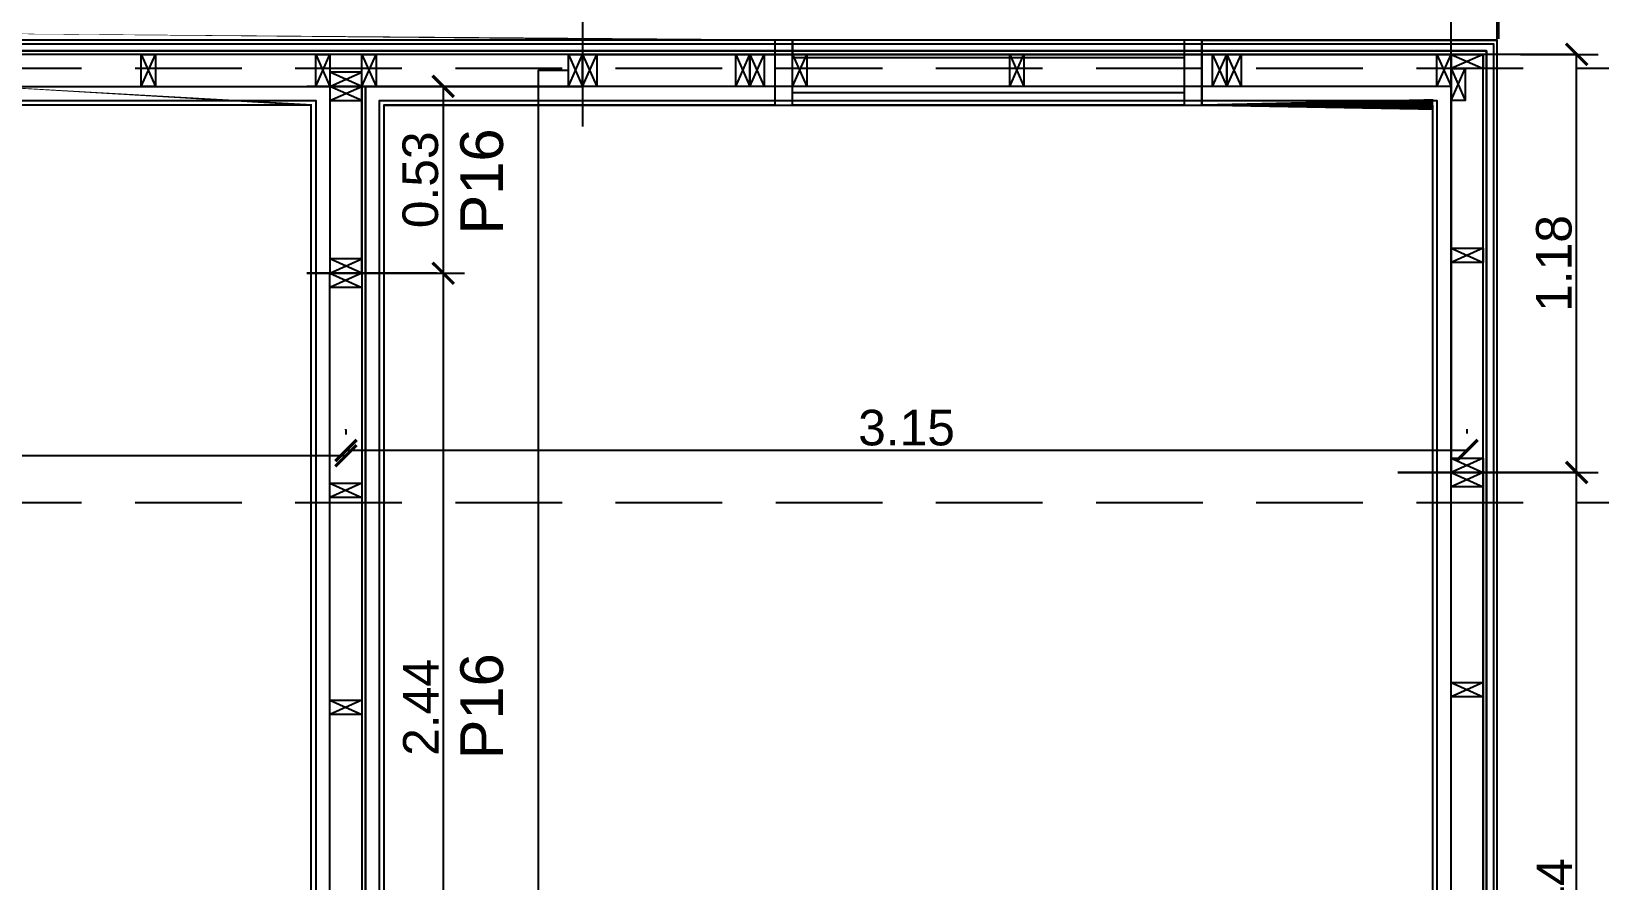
# Model space of a CAD drawing. Header units: millimetres. Extents: x 2924 to 3297, y 1496 to 1704.
# Drawn here: x 3254.22 to 3258.626, y 1566.116 to 1568.502 of the extents above; entities that cross this region are included whole.
import ezdxf

# ---------------------------------------------------------------- set-up
doc = ezdxf.new("R2010")
doc.units = ezdxf.units.MM
doc.header["$PDMODE"] = 35
doc.linetypes.add('CONTINUA', pattern=[200, 100, 100])
doc.linetypes.add('DASHED', pattern=[0.75, 0.5, -0.25])
doc.layers.get('Defpoints').update_dxf_attribs({"color": 230})
for name, color, linetype in [('P0-PROYECCION', 7, 'Continuous'), ('P1- OSB', 7, 'Continuous'), ('P1-CARPINTERIAS', 7, 'Continuous'), ('P1-COTAS', 7, 'Continuous'), ('P1-DURLOK INTERIOR', 7, 'Continuous'), ('P1-ESTRUCTURAS', 7, 'Continuous'), ('P1-LISTON 2CM', 7, 'Continuous'), ('P1-LISTON 4CM', 7, 'Continuous'), ('P1-MAMPOSTERIA LADRILLO', 7, 'Continuous'), ('P1-MUROS', 7, 'Continuous'), ('P1-PANEL', 7, 'Continuous'), ('P1-SUPERBOARD', 7, 'Continuous'), ('P1-TEXTOS', 7, 'Continuous'), ('PT-MUROS', 7, 'Continuous')]:
    doc.layers.add(name, color=color, linetype=linetype)
doc.styles.add('Arial02.5', font='arial.ttf', dxfattribs={"width": 0.8, "height": 0.025})
doc.styles.add('Arial10', font='arial.ttf', dxfattribs={"height": 0.1})
doc.dimstyles.new('COTA-1-50', dxfattribs={"dimtxt": 0.1, "dimasz": 0.06, "dimexe": 0.06, "dimexo": 0.15, "dimgap": 0.0125, "dimtad": 1, "dimzin": 0, "dimdsep": 46, "dimtxsty": 'Arial10', "dimblk1": 'ARCHTICK', "dimblk2": 'ARCHTICK', "dimsah": 1, "dimcen": 0.09, "dimclrd": 7, "dimclre": 7, "dimclrt": 7, "dimazin": 0, "dimtfac": 1, "dimtofl": 0, "dimtmove": 2, "dimatfit": 3, "dimldrblk": 'ARCHTICK', "dimfxl": 0, "dimtolj": 1, "dimtzin": 0, "dimarcsym": 0})

# ---------------------------------------------------------------- blocks, each defined once
blk = doc.blocks.new('A$C1afa53f3')
at = {"color": 0}
blk.add_lwpolyline([(0.09000000000014552, 2.440000000000055), (0.09000000000014552, 0), (0, 0), (0, 2.440000000000055)], close=True, dxfattribs=at)
for points in [[(0.09000000000014552, 2.440000000000055), (0.09000000000014552, 2.400000000000091), (0, 2.400000000000091), (0, 2.440000000000055), (0.09000000000014552, 2.440000000000055), (0, 2.400000000000091), (0, 2.440000000000055), (0.09000000000014552, 2.400000000000091)], [(0.09000000000014552, 1.849999999999682), (0.09000000000014552, 1.809999999999718), (0, 1.809999999999718), (0, 1.849999999999682), (0.09000000000014552, 1.849999999999682), (0, 1.809999999999718), (0, 1.849999999999682), (0.09000000000014552, 1.809999999999718)], [(0.09000000000014552, 1.240000000000009), (0.09000000000014552, 1.200000000000045), (0, 1.200000000000045), (0, 1.240000000000009), (0.09000000000014552, 1.240000000000009), (0, 1.200000000000045), (0, 1.240000000000009), (0.09000000000014552, 1.200000000000045)], [(0.09000000000014552, 0.6299999999998818), (0.09000000000014552, 0.5899999999999181), (0, 0.5899999999999181), (0, 0.6299999999998818), (0.09000000000014552, 0.6299999999998818), (0, 0.5899999999999181), (0, 0.6299999999998818), (0.09000000000014552, 0.5899999999999181)], [(0.09000000000014552, 0.03999999999996362), (0.09000000000014552, 0), (0, 0), (0, 0.03999999999996362), (0.09000000000014552, 0.03999999999996362), (0, 0), (0, 0.03999999999996362), (0.09000000000014552, 0)]]:
    blk.add_lwpolyline(points, dxfattribs=at)
blk = doc.blocks.new('A$C362a10e8')
at = {"color": 0}
blk.add_lwpolyline([(0.09000000000014552, 0), (0.09000000000014552, 0.5250017567645955), (0, 0.5250017567645955), (0, 0)], close=True, dxfattribs=at)
for points in [[(0.09000000000014552, 0.4850017567646319), (0.09000000000014552, 0.5250017567645955), (0, 0.5250017567645955), (0, 0.4850017567646319), (0.09000000000014552, 0.4850017567646319), (0, 0.5250017567645955), (0, 0.4850017567646319), (0.09000000000014552, 0.5250017567645955)], [(0.09000000000014552, 0), (0.09000000000014552, 0.03999999999996362), (0, 0.03999999999996362), (0, 0), (0.09000000000014552, 0), (0, 0.03999999999996362), (0, 0), (0.09000000000014552, 0.03999999999996362)]]:
    blk.add_lwpolyline(points, dxfattribs=at)
blk = doc.blocks.new('A$C257d83ad')
at = {"color": 0}
for points in [[(0.09000000000605723, 2.440000000007785), (0.09000000000605723, 2.400000000007822), (5.911715561524034e-12, 2.400000000007822), (5.911715561524034e-12, 2.440000000007785), (0.09000000000605723, 2.440000000007785), (5.911715561524034e-12, 2.400000000007822), (5.911715561524034e-12, 2.440000000007785), (0.09000000000605723, 2.400000000007822)], [(0.09000000002515662, 1.850000000017417), (0.09000000002515662, 1.810000000017453), (2.501110429875553e-11, 1.810000000017453), (2.501110429875553e-11, 1.850000000017417), (0.09000000002515662, 1.850000000017417), (2.501110429875553e-11, 1.810000000017453), (2.501110429875553e-11, 1.850000000017417), (0.09000000002515662, 1.810000000017453)], [(0.09000000002743036, 1.240000000008877), (0.09000000002743036, 1.200000000008913), (2.728484105318785e-11, 1.200000000008913), (2.728484105318785e-11, 1.240000000008877), (0.09000000002743036, 1.240000000008877), (2.728484105318785e-11, 1.200000000008913), (2.728484105318785e-11, 1.240000000008877), (0.09000000002743036, 1.200000000008913)], [(0.09000000000196451, 0.720000000000482), (0.09000000000196451, 0.6800000000005184), (1.818989403545856e-12, 0.6800000000005184), (1.818989403545856e-12, 0.720000000000482), (0.09000000000196451, 0.720000000000482), (1.818989403545856e-12, 0.6800000000005184), (1.818989403545856e-12, 0.720000000000482), (0.09000000000196451, 0.6800000000005184)], [(0.09000000000014552, 0.6799999999998363), (0.09000000000014552, 0.6399999999998727), (0, 0.6399999999998727), (0, 0.6799999999998363), (0.09000000000014552, 0.6799999999998363), (0, 0.6399999999998727), (0, 0.6799999999998363), (0.09000000000014552, 0.6399999999998727)], [(0.09000000004243702, 0.07999999999992724), (0.09000000004243702, 0.03999999999996362), (4.229150363244116e-11, 0.03999999999996362), (4.229150363244116e-11, 0.07999999999992724), (0.09000000004243702, 0.07999999999992724), (4.229150363244116e-11, 0.03999999999996362), (4.229150363244116e-11, 0.07999999999992724), (0.09000000004243702, 0.03999999999996362)], [(0.09000000000833097, 0.03999999999996362), (0.09000000000833097, 0), (8.185452315956354e-12, 0), (8.185452315956354e-12, 0.03999999999996362), (0.09000000000833097, 0.03999999999996362), (8.185452315956354e-12, 0), (8.185452315956354e-12, 0.03999999999996362), (0.09000000000833097, 0)]]:
    blk.add_lwpolyline(points, dxfattribs=at)
blk.add_lwpolyline([(8.185452315956354e-12, 0), (8.185452315956354e-12, 2.440000000008695), (0.09000000000833097, 2.440000000008695), (0.09000000000833097, 0)], close=True, dxfattribs=at)
blk = doc.blocks.new('A$C3c2fb31d')
at = {"color": 0}
blk.add_lwpolyline([(0.09000204020958336, 0), (0.0899989798954266, 1.175000000015643), (1.020120180328377e-06, 1.175000906783453), (0, 1.523403625469655e-11)], close=True, dxfattribs=at)
for points in [[(0.09000102012169009, 1.17500090678277), (0.09000102012169009, 1.135000906782807), (1.020121544570429e-06, 1.135000906782807), (1.020121544570429e-06, 1.17500090678277), (0.09000102012169009, 1.17500090678277), (1.020121544570429e-06, 1.135000906782807), (1.020121544570429e-06, 1.17500090678277), (0.09000102012169009, 1.135000906782807)], [(1.020121544570429e-06, 1.135000906783489), (0.04000102012150819, 1.135000906783489), (0.04000102012150819, 1.045000906783571), (1.020121544570429e-06, 1.045000906783571), (1.020121544570429e-06, 1.135000906783489), (0.04000102012150819, 1.045000906783571), (1.020121544570429e-06, 1.045000906783571), (0.04000102012150819, 1.135000906783489)], [(0.09000102013897049, 0.6300000000242107), (0.09000102013897049, 0.5900000000242471), (1.020138824969763e-06, 0.5900000000242471), (1.020138824969763e-06, 0.6300000000242107), (0.09000102013897049, 0.6300000000242107), (1.020138824969763e-06, 0.5900000000242471), (1.020138824969763e-06, 0.6300000000242107), (0.09000102013897049, 0.5900000000242471)], [(0.0900010201025907, 0.04000000000678483), (0.0900010201025907, 6.821210263296962e-12), (1.020102445181692e-06, 6.821210263296962e-12), (1.020102445181692e-06, 0.04000000000678483), (0.0900010201025907, 0.04000000000678483), (1.020102445181692e-06, 6.821210263296962e-12), (1.020102445181692e-06, 0.04000000000678483), (0.0900010201025907, 6.821210263296962e-12)]]:
    blk.add_lwpolyline(points, dxfattribs=at)
blk = doc.blocks.new('A$C9d63fc35')
at = {"color": 0}
for points in [[(3.637978807091713e-12, 0.09000090676659056), (0.0400000000036016, 0.09000090676659056), (0.0400000000036016, 9.067666724149603e-07), (3.637978807091713e-12, 9.067666724149603e-07), (3.637978807091713e-12, 0.09000090676659056), (0.0400000000036016, 9.067666724149603e-07), (3.637978807091713e-12, 9.067666724149603e-07), (0.0400000000036016, 0.09000090676659056)], [(0.4299947881954722, 0.09000090676659056), (0.4699947881954358, 0.09000090676659056), (0.4699947881954358, 9.067666724149603e-07), (0.4299947881954722, 9.067666724149603e-07), (0.4299947881954722, 0.09000090676659056), (0.4699947881954358, 9.067666724149603e-07), (0.4299947881954722, 9.067666724149603e-07), (0.4699947881954358, 0.09000090676659056)], [(0.4699947881954358, 0.09000090676659056), (0.5099947881953995, 0.09000090676659056), (0.5099947881953995, 9.067666724149603e-07), (0.4699947881954358, 9.067666724149603e-07), (0.4699947881954358, 0.09000090676659056), (0.5099947881953995, 9.067666724149603e-07), (0.4699947881954358, 9.067666724149603e-07), (0.5099947881953995, 0.09000090676659056)], [(1.769999596996058, 0.09000090676750006), (1.809999596996022, 0.09000090676750006), (1.809999596996022, 9.067675819096621e-07), (1.769999596996058, 9.067675819096621e-07), (1.769999596996058, 0.09000090676750006), (1.809999596996022, 9.067675819096621e-07), (1.769999596996058, 9.067675819096621e-07), (1.809999596996022, 0.09000090676750006)], [(1.809999596996022, 0.09000090676750006), (1.849999596995985, 0.09000090676750006), (1.849999596995985, 9.067675819096621e-07), (1.809999596996022, 9.067675819096621e-07), (1.809999596996022, 0.09000090676750006), (1.849999596995985, 9.067675819096621e-07), (1.809999596996022, 9.067675819096621e-07), (1.849999596995985, 0.09000090676750006)], [(2.400000000004184, 0.09000090676704531), (2.440000000004147, 0.09000090676704531), (2.440000000004147, 9.067671271623112e-07), (2.400000000004184, 9.067671271623112e-07), (2.400000000004184, 0.09000090676704531), (2.440000000004147, 9.067671271623112e-07), (2.400000000004184, 9.067671271623112e-07), (2.440000000004147, 0.09000090676704531)]]:
    blk.add_lwpolyline(points, dxfattribs=at)
blk.add_lwpolyline([(2.440000000000055, 0.09000090676704531), (2.440000000000055, 9.067671271623112e-07), (0, 9.067671271623112e-07), (0, 0.09000090676704531)], close=True, dxfattribs=at)
at = {"color": 8}
for points in [[(0.5899995969957672, 0.08999999999991815), (0.6299995969957308, 0.08999999999991815), (0.6299995969957308, 0), (0.5899995969957672, 0), (0.5899995969957672, 0.08999999999991815), (0.6299995969957308, 0), (0.5899995969957672, 0), (0.6299995969957308, 0.08999999999991815)], [(1.200000000003456, 0.09000090676704531), (1.24000000000342, 0.09000090676704531), (1.24000000000342, 9.067671271623112e-07), (1.200000000003456, 9.067671271623112e-07), (1.200000000003456, 0.09000090676704531), (1.24000000000342, 9.067671271623112e-07), (1.200000000003456, 9.067671271623112e-07), (1.24000000000342, 0.09000090676704531)]]:
    blk.add_lwpolyline(points, dxfattribs=at)
blk = doc.blocks.new('A$Cced09996')
at = {"color": 0}
for points in [[(0, 0.09000090676727268), (0.03999999999996362, 0.09000090676727268), (0.03999999999996362, 9.067673545359867e-07), (0, 9.067673545359867e-07), (0, 0.09000090676727268), (0.03999999999996362, 9.067673545359867e-07), (0, 9.067673545359867e-07), (0.03999999999996362, 0.09000090676727268)], [(0.5899995969921292, 0.08999999999991815), (0.6299995969920928, 0.08999999999991815), (0.6299995969920928, 0), (0.5899995969921292, 0), (0.5899995969921292, 0.08999999999991815), (0.6299995969920928, 0), (0.5899995969921292, 0), (0.6299995969920928, 0.08999999999991815)], [(1.079999193985259, 0.08999999999991815), (1.119999193985223, 0.08999999999991815), (1.119999193985223, 0), (1.079999193985259, 0), (1.079999193985259, 0.08999999999991815), (1.119999193985223, 0), (1.079999193985259, 0), (1.119999193985223, 0.08999999999991815)], [(1.209997959776047, 0.08999999999991815), (1.24999795977601, 0.08999999999991815), (1.24999795977601, 0), (1.209997959776047, 0), (1.209997959776047, 0.08999999999991815), (1.24999795977601, 0), (1.209997959776047, 0), (1.24999795977601, 0.08999999999991815)], [(1.789999999999964, 0.09000090676727268), (1.829999999999927, 0.09000090676727268), (1.829999999999927, 9.067673545359867e-07), (1.789999999999964, 9.067673545359867e-07), (1.789999999999964, 0.09000090676727268), (1.829999999999927, 9.067673545359867e-07), (1.789999999999964, 9.067673545359867e-07), (1.829999999999927, 0.09000090676727268)], [(1.210000000000036, 9.067664450412849e-07), (1.210000000000036, 0.04000090676640866), (1.119999999999891, 0.04000090676640866), (1.119999999999891, 9.067664450412849e-07), (1.210000000000036, 9.067664450412849e-07), (1.119999999999891, 0.04000090676640866), (1.119999999999891, 9.067664450412849e-07), (1.210000000000036, 0.04000090676640866)]]:
    blk.add_lwpolyline(points, dxfattribs=at)
blk.add_lwpolyline([(0, 0.09000090676681793), (0, 9.067668997886358e-07), (1.829999193988442, 9.067678092833376e-07), (1.829999193988442, 0.09000090676772743)], close=True, dxfattribs=at)
blk = doc.blocks.new('_ARCHTICK')
at = {"color": 0, "linetype": 'ByBlock', "const_width": 0.15}
blk.add_lwpolyline([(-0.5, -0.5), (0.5, 0.5)], dxfattribs=at)
blk = doc.blocks.new('*D338')
at = {"layer": 'Defpoints', "color": 0, "transparency": 16777216}
for p in [(3258.253654101948, 1567.262838112752), (3258.56144972299, 1567.262838112752), (3258.25365410195, 1564.822838112745)]:
    blk.add_point(p, dxfattribs=at)
at = {"layer": 'P1-COTAS', "color": 7, "lineweight": -2, "transparency": 16777216}
for p, q in [((3258.403654101948, 1567.262838112752), (3258.62144972299, 1567.262838112752)), ((3258.56144972299, 1564.822838112745), (3258.56144972299, 1567.262838112752)), ((3258.40365410195, 1564.822838112745), (3258.62144972299, 1564.822838112745))]:
    blk.add_line(p, q, dxfattribs=at)
at = {"layer": 'P1-COTAS', "color": 7, "lineweight": -2, "transparency": 16777216, "xscale": 0.06, "yscale": 0.06, "zscale": 0.06}
for p, rotation in [((3258.56144972299, 1567.262838112752), 90), ((3258.56144972299, 1564.822838112745), 270)]:
    blk.add_blockref('_ARCHTICK', p, dxfattribs=dict(at, rotation=rotation))
at = {"layer": 'P1-COTAS', "color": 7, "transparency": 16777216, "insert": (3258.498745084517, 1566.042838112747), "char_height": 0.1, "attachment_point": 5, "rotation": 90, "style": 'Arial10'}
blk.add_mtext('\\A1;2.44', dxfattribs=at)
blk = doc.blocks.new('*D339')
at = {"layer": 'Defpoints', "color": 0, "transparency": 16777216}
for p in [(3258.253654101954, 1568.437838566153), (3258.561449722992, 1568.437838566153), (3258.253654101948, 1567.262838112752)]:
    blk.add_point(p, dxfattribs=at)
at = {"layer": 'P1-COTAS', "color": 7, "lineweight": -2, "transparency": 16777216}
for p, q in [((3258.403654101954, 1568.437838566153), (3258.621449722992, 1568.437838566153)), ((3258.561449722992, 1567.262838112752), (3258.561449722992, 1568.437838566153)), ((3258.403654101948, 1567.262838112752), (3258.621449722992, 1567.262838112752))]:
    blk.add_line(p, q, dxfattribs=at)
at = {"layer": 'P1-COTAS', "color": 7, "lineweight": -2, "transparency": 16777216, "xscale": 0.06, "yscale": 0.06, "zscale": 0.06}
for p, rotation in [((3258.561449722992, 1568.437838566153), 90), ((3258.561449722992, 1567.262838112752), 270)]:
    blk.add_blockref('_ARCHTICK', p, dxfattribs=dict(at, rotation=rotation))
at = {"layer": 'P1-COTAS', "color": 7, "transparency": 16777216, "insert": (3258.497892424219, 1567.850338339451), "char_height": 0.1, "attachment_point": 5, "rotation": 90, "style": 'Arial10'}
blk.add_mtext('\\A1;1.18', dxfattribs=at)
blk = doc.blocks.new('*D340')
at = {"layer": 'Defpoints', "color": 0, "transparency": 16777216}
for p in [(3255.768657855753, 1568.692786297749), (3258.208666667484, 1568.437833888238), (3255.768657855753, 1568.392842468493)]:
    blk.add_point(p, dxfattribs=at)
at = {"layer": 'P1-COTAS', "color": 7, "lineweight": -2, "transparency": 16777216}
for p, q in [((3255.768657855753, 1568.542842468494), (3255.768657855753, 1568.752786297749)), ((3258.208666667484, 1568.587833888238), (3258.208666667484, 1568.752786297749)), ((3258.208666667484, 1568.692786297749), (3255.768657855753, 1568.692786297749))]:
    blk.add_line(p, q, dxfattribs=at)
at = {"layer": 'P1-COTAS', "color": 7, "lineweight": -2, "transparency": 16777216, "xscale": 0.06, "yscale": 0.06, "zscale": 0.06, "rotation": 180}
blk.add_blockref('_ARCHTICK', (3255.768657855753, 1568.692786297749), dxfattribs=at)
at = {"layer": 'P1-COTAS', "color": 7, "lineweight": -2, "transparency": 16777216, "xscale": 0.06, "yscale": 0.06, "zscale": 0.06}
blk.add_blockref('_ARCHTICK', (3258.208666667484, 1568.692786297749), dxfattribs=at)
at = {"layer": 'P1-COTAS', "color": 7, "transparency": 16777216, "insert": (3256.988662261619, 1568.755490936221), "char_height": 0.1, "attachment_point": 5, "style": 'Arial10'}
blk.add_mtext('\\A1;2.44', dxfattribs=at)
blk = doc.blocks.new('*D341')
at = {"layer": 'Defpoints', "color": 0, "transparency": 16777216}
for p in [(3253.938652625069, 1568.692786297749), (3253.938652625069, 1568.398783740077), (3255.768657855753, 1568.392842468493)]:
    blk.add_point(p, dxfattribs=at)
at = {"layer": 'P1-COTAS', "color": 7, "lineweight": -2, "transparency": 16777216}
for p, q in [((3253.938652625069, 1568.548783740077), (3253.938652625069, 1568.752786297749)), ((3255.768657855753, 1568.542842468494), (3255.768657855753, 1568.752786297749)), ((3255.768657855753, 1568.692786297749), (3253.938652625069, 1568.692786297749))]:
    blk.add_line(p, q, dxfattribs=at)
at = {"layer": 'P1-COTAS', "color": 7, "lineweight": -2, "transparency": 16777216, "xscale": 0.06, "yscale": 0.06, "zscale": 0.06, "rotation": 180}
blk.add_blockref('_ARCHTICK', (3253.938652625069, 1568.692786297749), dxfattribs=at)
at = {"layer": 'P1-COTAS', "color": 7, "lineweight": -2, "transparency": 16777216, "xscale": 0.06, "yscale": 0.06, "zscale": 0.06}
blk.add_blockref('_ARCHTICK', (3255.768657855753, 1568.692786297749), dxfattribs=at)
at = {"layer": 'P1-COTAS', "color": 7, "transparency": 16777216, "insert": (3254.853655240411, 1568.756377702933), "char_height": 0.1, "attachment_point": 5, "style": 'Arial10'}
blk.add_mtext('\\A1;1.83', dxfattribs=at)
blk = doc.blocks.new('*D344')
at = {"layer": 'Defpoints', "color": 0, "transparency": 16777216}
for p in [(3255.103653431086, 1568.347851517225), (3255.103653431086, 1567.82284976046), (3255.376670263367, 1567.82284976046)]:
    blk.add_point(p, dxfattribs=at)
at = {"layer": 'P1-COTAS', "color": 7, "lineweight": -2, "transparency": 16777216}
for p, q in [((3255.253653431086, 1568.347851517225), (3255.436670263367, 1568.347851517225)), ((3255.376670263367, 1568.347851517225), (3255.376670263367, 1567.82284976046)), ((3255.253653431086, 1567.82284976046), (3255.436670263367, 1567.82284976046))]:
    blk.add_line(p, q, dxfattribs=at)
at = {"layer": 'P1-COTAS', "color": 7, "lineweight": -2, "transparency": 16777216, "xscale": 0.06, "yscale": 0.06, "zscale": 0.06}
for p, rotation in [((3255.376670263367, 1568.347851517225), 90), ((3255.376670263367, 1567.82284976046), 270)]:
    blk.add_blockref('_ARCHTICK', p, dxfattribs=dict(at, rotation=rotation))
at = {"layer": 'P1-COTAS', "color": 7, "transparency": 16777216, "insert": (3255.313078858182, 1568.085350638841), "char_height": 0.1, "attachment_point": 5, "rotation": 90, "style": 'Arial10'}
blk.add_mtext('\\A1;0.53', dxfattribs=at)
blk = doc.blocks.new('*D345')
at = {"layer": 'Defpoints', "color": 0, "transparency": 16777216}
for p in [(3255.103653431086, 1567.82284976046), (3255.103653431086, 1565.38284976046), (3255.376670263368, 1565.38284976046)]:
    blk.add_point(p, dxfattribs=at)
at = {"layer": 'P1-COTAS', "color": 7, "lineweight": -2, "transparency": 16777216}
for p, q in [((3255.253653431086, 1567.82284976046), (3255.436670263368, 1567.82284976046)), ((3255.376670263368, 1567.82284976046), (3255.376670263368, 1565.38284976046)), ((3255.253653431086, 1565.38284976046), (3255.436670263368, 1565.38284976046))]:
    blk.add_line(p, q, dxfattribs=at)
at = {"layer": 'P1-COTAS', "color": 7, "lineweight": -2, "transparency": 16777216, "xscale": 0.06, "yscale": 0.06, "zscale": 0.06}
for p, rotation in [((3255.376670263368, 1567.82284976046), 90), ((3255.376670263368, 1565.38284976046), 270)]:
    blk.add_blockref('_ARCHTICK', p, dxfattribs=dict(at, rotation=rotation))
at = {"layer": 'P1-COTAS', "color": 7, "transparency": 16777216, "insert": (3255.313965624896, 1566.602849760459), "char_height": 0.1, "attachment_point": 5, "rotation": 90, "style": 'Arial10'}
blk.add_mtext('\\A1;2.44', dxfattribs=at)
blk = doc.blocks.new('*D363')
at = {"layer": 'Defpoints', "color": 0, "transparency": 16777216}
for p in [(3255.103653431084, 1567.324744265147), (3255.103653431084, 1567.232849760459), (3258.253654101946, 1567.222838112752)]:
    blk.add_point(p, dxfattribs=at)
at = {"layer": 'PT-MUROS', "color": 7, "lineweight": -2, "transparency": 16777216}
for p, q in [((3255.103653431084, 1567.382849760459), (3255.103653431084, 1567.384744265147)), ((3258.253654101946, 1567.372838112752), (3258.253654101946, 1567.384744265147)), ((3258.253654101946, 1567.324744265147), (3255.103653431084, 1567.324744265147))]:
    blk.add_line(p, q, dxfattribs=at)
at = {"layer": 'PT-MUROS', "color": 7, "lineweight": -2, "transparency": 16777216, "xscale": 0.06, "yscale": 0.06, "zscale": 0.06, "rotation": 180}
blk.add_blockref('_ARCHTICK', (3255.103653431084, 1567.324744265147), dxfattribs=at)
at = {"layer": 'PT-MUROS', "color": 7, "lineweight": -2, "transparency": 16777216, "xscale": 0.06, "yscale": 0.06, "zscale": 0.06}
blk.add_blockref('_ARCHTICK', (3258.253654101946, 1567.324744265147), dxfattribs=at)
at = {"layer": 'PT-MUROS', "color": 7, "transparency": 16777216, "insert": (3256.678653766515, 1567.388335670331), "char_height": 0.1, "attachment_point": 5, "style": 'Arial10'}
blk.add_mtext('\\A1;3.15', dxfattribs=at)
blk = doc.blocks.new('*D364')
at = {"layer": 'Defpoints', "color": 0, "transparency": 16777216}
for p in [(3251.606157855836, 1567.310113814077), (3251.606157855836, 1567.232849760459), (3255.103653431084, 1567.232849760459)]:
    blk.add_point(p, dxfattribs=at)
at = {"layer": 'PT-MUROS', "color": 7, "lineweight": -2, "transparency": 16777216}
for p, q in [((3251.606157855836, 1567.382849760459), (3251.606157855836, 1567.370113814077)), ((3255.103653431084, 1567.382849760459), (3255.103653431084, 1567.370113814077)), ((3255.103653431084, 1567.310113814077), (3251.606157855836, 1567.310113814077))]:
    blk.add_line(p, q, dxfattribs=at)
at = {"layer": 'PT-MUROS', "color": 7, "lineweight": -2, "transparency": 16777216, "xscale": 0.06, "yscale": 0.06, "zscale": 0.06, "rotation": 180}
blk.add_blockref('_ARCHTICK', (3251.606157855836, 1567.310113814077), dxfattribs=at)
at = {"layer": 'PT-MUROS', "color": 7, "lineweight": -2, "transparency": 16777216, "xscale": 0.06, "yscale": 0.06, "zscale": 0.06}
blk.add_blockref('_ARCHTICK', (3255.103653431084, 1567.310113814077), dxfattribs=at)
at = {"layer": 'PT-MUROS', "color": 7, "transparency": 16777216, "insert": (3253.35490564346, 1567.373705219261), "char_height": 0.1, "attachment_point": 5, "style": 'Arial10'}
blk.add_mtext('\\A1;3.50', dxfattribs=at)

msp = doc.modelspace()

# ---------------------------------------------------------------- linework, layer by layer
at = {"layer": 'P0-PROYECCION', "linetype": 'CONTINUA', "ltscale": 0.3, "const_width": 0.01}
msp.add_lwpolyline([(3258.340144162274, 1568.481334943875), (3258.340144162274, 1571.249827164324), (3251.606144162274, 1571.249827164324), (3251.606144162274, 1570.999827164324)], dxfattribs=at)
at = {"layer": 'P1- OSB'}
for points in [[(3253.256157855837, 1558.668336431288), (3253.256157855836, 1558.677836431286), (3255.148653431172, 1558.677846386785), (3255.148680255714, 1560.462846386788), (3258.298662280502, 1560.462836431288), (3258.298633415739, 1568.437836431288), (3251.606144162274, 1568.437836431288), (3251.606157855837, 1568.447337338054), (3258.308157855837, 1568.447337338054), (3258.308157855837, 1560.453336431288), (3255.158157855837, 1560.453336431288), (3255.158157855837, 1558.668336431288)], [(3255.148657855743, 1564.192846386787), (3255.158157855836, 1564.192846386736), (3255.158157855836, 1568.347837338054), (3255.148657855836, 1568.347837338054)]]:
    msp.add_lwpolyline(points, close=True, dxfattribs=at)
at = {"layer": 'P1-CARPINTERIAS', "linetype": 'CONTINUA'}
msp.add_lwpolyline([(3257.508657452704, 1568.477347293551), (3256.30865264753, 1568.477282464494), (3256.308669660937, 1568.295347368591), (3257.508669660937, 1568.295347368593), (3257.508657452704, 1568.477347293551), (3257.458657452703, 1568.477347293551), (3257.458669660937, 1568.295347368593), (3256.358668660937, 1568.295347368593), (3256.358668772346, 1568.477285166565), (3256.358668660937, 1568.42934741859), (3257.458669660937, 1568.42934741859), (3257.458669660937, 1568.329347618591), (3256.358668660937, 1568.329347618591)], dxfattribs=at)
at = {"layer": 'P1-DURLOK INTERIOR'}
for points in [[(3251.606157855837, 1564.202346386746), (3251.606144162274, 1564.214846386746), (3253.756470165009, 1564.214846386746), (3253.756470165009, 1565.364845536787), (3255.006157855836, 1565.364845536787), (3255.006157855836, 1568.295337338054), (3251.606144162274, 1568.295297071502), (3251.606157855837, 1568.307837338054), (3255.018657855836, 1568.307837338054), (3255.018657855836, 1565.352345536787), (3253.768970165009, 1565.352345536787), (3253.768970165009, 1564.202346386746)], [(3255.210657855836, 1564.205346386733), (3255.210657855836, 1568.295337338054), (3258.15615785587, 1568.295337338054), (3258.156157866751, 1564.205346386733)]]:
    msp.add_lwpolyline(points, close=True, dxfattribs=at)
msp.add_lwpolyline([(3255.198157855836, 1564.192846386736), (3255.198157855836, 1568.307837338054), (3258.168657855837, 1568.307837338054), (3258.168657866784, 1564.192846386733), (3255.198157855836, 1564.192846386733)], dxfattribs=at)
at = {"layer": 'P1-ESTRUCTURAS', "color": 8, "linetype": 'DASHED', "ltscale": 0.6}
for points in [[(3250.461006846096, 1568.398783740077), (3259.708821677329, 1568.398783740077)], [(3250.461006846096, 1567.178783740077), (3259.708821677329, 1567.178783740077)]]:
    msp.add_lwpolyline(points, dxfattribs=at)
at = {"layer": 'P1-LISTON 2CM'}
msp.add_lwpolyline([(3253.256157855837, 1558.648336431288), (3253.256157855837, 1558.668336431288), (3255.158157855837, 1558.668336431288), (3255.158157855837, 1560.453336431288), (3258.308157855837, 1560.453336431288), (3258.308157855837, 1568.447337338054), (3251.606144162274, 1568.447337338054), (3251.606157855837, 1568.467342611551), (3258.328157855837, 1568.467342611551), (3258.328157855837, 1560.433336431288), (3255.178157855837, 1560.433336431288), (3255.178157855837, 1558.648336431288)], close=True, dxfattribs=at)
at = {"layer": 'P1-LISTON 4CM', "color": 85, "const_width": 0.001}
msp.add_lwpolyline([(3255.058657855836, 1565.352345536787), (3255.018657855836, 1565.352345536787), (3255.018657855836, 1568.307837338054), (3251.606144162274, 1568.307837338054), (3251.606144162274, 1568.347837338054), (3255.058635455967, 1568.347837338054)], close=True, dxfattribs=at)
at = {"layer": 'P1-LISTON 4CM'}
msp.add_lwpolyline([(3255.158157855836, 1564.192846386736), (3255.198157855836, 1564.192846386736), (3255.198157855836, 1568.307837338054), (3258.168657855837, 1568.307837338054), (3258.168657855837, 1564.192846386733), (3258.208657855813, 1564.192846386839), (3258.208662280503, 1568.347837338054), (3255.158157855836, 1568.347837338054)], close=True, dxfattribs=at)
at = {"layer": 'P1-MAMPOSTERIA LADRILLO', "color": 5, "const_width": 0.006}
for points in [[(3255.768654277736, 1568.234164175622), (3255.768654149523, 1568.683930981784)], [(3258.208654277734, 1568.234164175623), (3258.20865414952, 1568.683930981784)], [(3258.188653431172, 1568.437847293552), (3258.555018579468, 1568.437847293552)], [(3254.993673446556, 1568.347842468493), (3255.360038594852, 1568.347842468493)], [(3254.993673446556, 1567.822849760459), (3255.360038594852, 1567.822849760459)], [(3258.058382959712, 1567.262838112752), (3258.554998942815, 1567.262838112752)]]:
    msp.add_lwpolyline(points, dxfattribs=at)
at = {"layer": 'P1-MUROS', "const_width": 0.005}
for points in [[(3255.006123149704, 1568.295337337643), (3253.625324522502, 1568.295347293552), (3253.625324522503, 1568.477347293558), (3256.308652644028, 1568.477347293551), (3256.308652644028, 1568.295347368591), (3255.210657855836, 1568.295347293551), (3255.210657855836, 1565.102845536746), (3255.006470165009, 1565.102845536746), (3255.006152681629, 1565.240345536746), (3254.948658323554, 1565.240345536746), (3254.948657388117, 1565.364832608051), (3255.006157855836, 1565.364832608051)], [(3258.338157855836, 1568.477347293551), (3258.338157855836, 1565.432846386794), (3258.156157855836, 1565.432846386794), (3258.15615785587, 1568.295347295274), (3257.508662261504, 1568.295347293552), (3257.508662261504, 1568.477347293551)]]:
    msp.add_lwpolyline(points, close=True, dxfattribs=at)
at = {"layer": 'P1-PANEL', "color": 6, "const_width": 0.001}
for points in [[(3251.606219159862, 1568.437836431288), (3251.606218756855, 1568.347837338054), (3255.058657855836, 1568.347835524521), (3255.05865785574, 1565.342845536787), (3253.778470165009, 1565.342845536787), (3253.778470165008, 1564.192846386746), (3251.606144162274, 1564.192846386746), (3251.606144162274, 1564.102846386745), (3253.868470165009, 1564.102846386746), (3253.868470164972, 1565.252845536749), (3255.058657855859, 1565.252845536736), (3255.058635455912, 1558.767836431286), (3253.256157485326, 1558.767836431286), (3253.256157958772, 1558.677836431286), (3255.14865343117, 1558.677846386785), (3255.148680255714, 1560.462846386788), (3258.298662282225, 1560.462836431288), (3258.298742633724, 1568.437833888238), (3251.606144162274, 1568.437833888238)], [(3255.148635455967, 1568.347837338054), (3258.208657855907, 1568.347837338054), (3258.208657855907, 1564.192829628814), (3255.148635455967, 1564.192829628814)]]:
    msp.add_lwpolyline(points, close=True, dxfattribs=at)
at = {"layer": 'P1-SUPERBOARD'}
msp.add_lwpolyline([(3253.256157855837, 1558.648336431288), (3253.256157855837, 1558.638336431288), (3255.188157855837, 1558.638336431288), (3255.188157855837, 1560.423338753418), (3258.338123776271, 1560.423346386785), (3258.338123776271, 1568.477337338054), (3251.606144162274, 1568.477347293558), (3251.606157855837, 1568.467342611551), (3258.328157855837, 1568.467337338054), (3258.328157855837, 1560.433336431288), (3255.178157855837, 1560.433336431288), (3255.178157855837, 1558.648336431288)], close=True, dxfattribs=at)
at = {"layer": 'PT-MUROS'}
msp.add_lwpolyline([(3255.728653431084, 1568.392842468494), (3255.644077064069, 1568.392842468494), (3255.644077064069, 1564.542842468494), (3254.460885820226, 1564.542842468494)], dxfattribs=at)

# ---------------------------------------------------------------- block references
at = {"layer": 'P1-PANEL', "color": 6}
for name, p in [('A$Cced09996', (3253.938653431084, 1568.347841561727)), ('A$C3c2fb31d', (3258.208654101944, 1567.262838112752)), ('A$C1afa53f3', (3255.058653431084, 1565.382849760459))]:
    msp.add_blockref(name, p, dxfattribs=at)
at = {"layer": 'P1-PANEL', "color": 244, "true_color": 0x991b1e}
for name, p in [('A$C9d63fc35', (3255.76865785575, 1568.347841561727)), ('A$C362a10e8', (3255.058653431084, 1567.822849760459)), ('A$C257d83ad', (3258.20865410194, 1564.822838112744))]:
    msp.add_blockref(name, p, dxfattribs=at)

# ---------------------------------------------------------------- texts
at = {"layer": 'P1-TEXTOS', "style": 'Arial02.5'}
for p in [(3255.544849843564, 1567.931476023038), (3255.544849843564, 1566.456834503463)]:
    msp.add_text('P16', height=0.12, rotation=90, dxfattribs=at).set_placement(p)

# ---------------------------------------------------------------- dimensions: what is measured, and where the dimension line sits
at = {"layer": 'P1-COTAS'}
for base, p1, p2, picture, middle in [((3253.938652625069, 1568.692786297749), (3255.768657855753, 1568.392842468493), (3253.938652625069, 1568.398783740077), '*D341', (3254.853655240411, 1568.756377702933)), ((3255.768657855753, 1568.692786297749), (3258.208666667484, 1568.437833888238), (3255.768657855753, 1568.392842468493), '*D340', (3256.988662261619, 1568.755490936221))]:
    dim = msp.add_linear_dim(base=base, p1=p1, p2=p2, dimstyle='COTA-1-50', dxfattribs=at)
    dim.commit()
    dim.dimension.update_dxf_attribs({"geometry": picture, "text_midpoint": middle})
for base, p1, p2, picture, middle in [((3258.561449722992, 1568.437838566153), (3258.253654101946, 1567.262838112752), (3258.253654101952, 1568.437838566152), '*D339', (3258.497892424219, 1567.850338339451)), ((3255.376670263367, 1567.82284976046), (3255.103653431084, 1568.347851517224), (3255.103653431084, 1567.822849760459), '*D344', (3255.313078858182, 1568.085350638841)), ((3255.376670263368, 1565.38284976046), (3255.103653431084, 1567.822849760459), (3255.103653431084, 1565.382849760459), '*D345', (3255.313965624896, 1566.602849760459)), ((3258.56144972299, 1567.262838112752), (3258.253654101949, 1564.822838112744), (3258.253654101946, 1567.262838112752), '*D338', (3258.498745084517, 1566.042838112747))]:
    dim = msp.add_linear_dim(base=base, p1=p1, p2=p2, angle=90, dimstyle='COTA-1-50', dxfattribs=at)
    dim.commit()
    dim.dimension.update_dxf_attribs({"geometry": picture, "text_midpoint": middle})
at = {"layer": 'PT-MUROS'}
for base, p1, p2, picture, middle in [((3251.606157855836, 1567.310113814077), (3255.103653431084, 1567.232849760459), (3251.606157855836, 1567.232849760459), '*D364', (3253.35490564346, 1567.373705219261)), ((3255.103653431084, 1567.324744265147), (3258.253654101946, 1567.222838112752), (3255.103653431084, 1567.232849760459), '*D363', (3256.678653766515, 1567.388335670331))]:
    dim = msp.add_linear_dim(base=base, p1=p1, p2=p2, dimstyle='COTA-1-50', override={"dimfxl": 0.5, "dimarcsym": 1}, dxfattribs=at)
    dim.commit()
    dim.dimension.update_dxf_attribs({"geometry": picture, "text_midpoint": middle})

doc.saveas('drawing.dxf')
